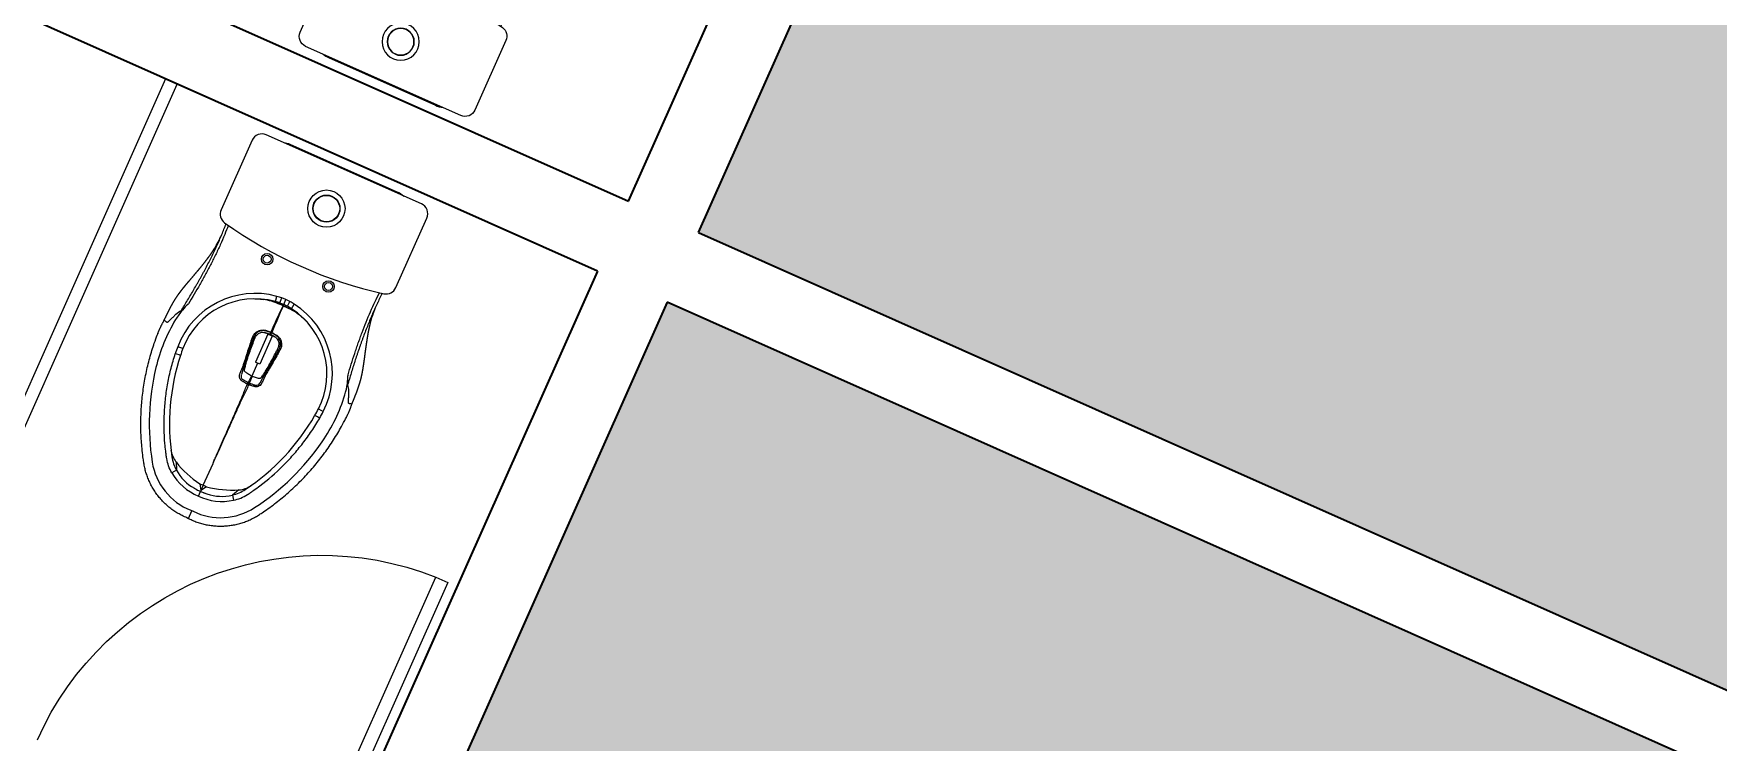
# Model space of a CAD drawing. Header units: millimetres. Extents: x 525387 to 527545, y 2235066 to 2235448.
# Drawn here: x 525573.568 to 525576.873, y 2235269.034 to 2235270.424 of the extents above; entities that cross this region are included whole.
import ezdxf

# ---------------------------------------------------------------- set-up
doc = ezdxf.new("R2010")
doc.units = ezdxf.units.MM
doc.layers.add('jardin', color=72, linetype='Continuous', lineweight=5)
doc.layers.add('muro', color=5, linetype='Continuous', lineweight=35)
for name, color, linetype in [('muebles', 2, 'Continuous'), ('MUEBLES FIJOS', 2, 'Continuous'), ('PISOS', 7, 'Continuous'), ('ventanas', 3, 'Continuous')]:
    doc.layers.add(name, color=color, linetype=linetype)

# ---------------------------------------------------------------- blocks, each defined once
blk = doc.blocks.new('XR-PE-N1 TLFAI QRO$0$WC-BOLMEN-PLANTA')
for p, q in [((-0.0254, -0.099), (-0.026, -0.099)), ((0.0256, -0.099), (0.0261, -0.099)), ((-0.026, -0.1095), (-0.0254, -0.1095)), ((0.0261, -0.1095), (0.0256, -0.1095)), ((-0.0171, -0.3116), (-0.0186, -0.3011)), ((-0.0092, -0.3132), (-0.0171, -0.3116)), ((0.0001, -0.3132), (-0.0092, -0.3132)), ((-0.0079, -0.3105), (-0.0087, -0.3)), ((0.0001, -0.3132), (-0.0079, -0.3105)), ((0.0001, -0.3102), (0.0001, -0.2995)), ((0.0001, -0.3102), (0.0001, -0.3132)), ((0.0001, -0.3132), (0.008, -0.3105)), ((0.0001, -0.3132), (0.0093, -0.3132)), ((0.008, -0.3105), (0.0088, -0.3)), ((0.0093, -0.3132), (0.0172, -0.3116)), ((0.0172, -0.3116), (0.0187, -0.3011)), ((-0.0047, -0.3748), (-0.0027, -0.3746)), ((-0.0047, -0.3762), (-0.0047, -0.3748)), ((0.0048, -0.3762), (-0.0047, -0.3762)), ((-0.0047, -0.3763), (-0.0047, -0.436)), ((-0.0002, -0.3743), (-0.0027, -0.3746)), ((-0.0027, -0.3746), (-0.0027, -0.3746)), ((-0.0009, -0.3708), (-0.0011, -0.3709)), ((-0.001, -0.3699), (-0.0009, -0.3699)), ((-0.0002, -0.3743), (0.0003, -0.3743)), ((0.0028, -0.3746), (0.0003, -0.3743)), ((0.001, -0.3699), (0.0012, -0.3699)), ((0.0013, -0.3709), (0.001, -0.3708)), ((0.0029, -0.3746), (0.0028, -0.3746)), ((0.0029, -0.3746), (0.0048, -0.3748)), ((0.0048, -0.3762), (0.0048, -0.3748)), ((0.0048, -0.3763), (0.0048, -0.436)), ((0.0048, -0.436), (-0.0047, -0.436)), ((0.0001, -0.436), (0.0001, -0.464)), ((-0.1456, -0.4698), (-0.1562, -0.4704)), ((-0.1456, -0.4698), (-0.1456, -0.4698)), ((-0.1456, -0.4698), (-0.1456, -0.4698)), ((-0.0023, -0.4784), (-0.001, -0.4785)), ((-0.001, -0.4821), (-0.0016, -0.482)), ((0.0011, -0.4785), (0.0025, -0.4784)), ((0.0017, -0.482), (0.0011, -0.4821)), ((0.1446, -0.4839), (0.1446, -0.4839)), ((0.1457, -0.4698), (0.1457, -0.4698)), ((0.1457, -0.4698), (0.1563, -0.4704)), ((0.1457, -0.4698), (0.1457, -0.4698)), ((0.0001, -0.6985), (0.0001, -0.6514)), ((-0.0673, -0.6784), (-0.06, -0.6927)), ((-0.06, -0.6927), (-0.0662, -0.7012)), ((0.0675, -0.6784), (0.0601, -0.6927)), ((0.0601, -0.6927), (0.0664, -0.7012)), ((-0.007, -0.6985), (0.0001, -0.7098)), ((-0.007, -0.6985), (0.0001, -0.6985)), ((0.0001, -0.6985), (0.0001, -0.7098)), ((0.0072, -0.6985), (0.0001, -0.6985)), ((0.0072, -0.6985), (0.0001, -0.7098)), ((0.0001, -0.7098), (0.0001, -0.7117)), ((0.0001, -0.7218), (0.0001, -0.7117)), ((0.0001, -0.7697), (0.0001, -0.7533))]:
    blk.add_line(p, q)
blk.add_lwpolyline([(0.1667, -0.02), (-0.1667, -0.02, 0.413387), (-0.1876, -0.0409), (-0.1876, -0.1905, 0.356654), (-0.171, -0.2109, 0.100636), (0.1711, -0.2109, 0.356516), (0.1877, -0.1905), (0.1877, -0.0409, 0.415081)], format="xyb", close=True)
for points in [[(-0.1288, -0.02, -0.066495), (-0.1169, -0.0179), (0.113, -0.0179, -0.088429), (0.1289, -0.02)], [(0.1552, -0.485, 0.011317), (0.1563, -0.4704, 0.387101), (0.0187, -0.3011, 0.013621), (0.0088, -0.3), (0.0001, -0.2995), (-0.0087, -0.3, 0.013621), (-0.0186, -0.3011, 0.387101), (-0.1562, -0.4704, 0.011317), (-0.155, -0.485)], [(0.1457, -0.4698, 0.386748), (0.0172, -0.3116)]]:
    blk.add_lwpolyline(points, format="xyb")
for centre, radius in [((0.0001, -0.1042), 0.0365), ((0.0001, -0.1042), 0.0266), ((0.0001, -0.1042), 0.026), ((-0.0658, -0.2422), 0.0112), ((0.066, -0.2422), 0.0112), ((-0.0658, -0.2422), 0.00767), ((0.066, -0.2422), 0.00767)]:
    blk.add_circle(centre, radius)
for centre, radius, start, end in [((-0.3577, -0.238), 0.191, 352.6608, 1.9892), ((0.357, -0.238), 0.1902, 180.3084, 187.357), ((0.357, -0.238), 0.1902, 178.0076, 178.3938), ((0.0056, -0.4613), 0.1514, 98.6327, 183.2082), ((-0.0092, -0.4337), 0.1204, 90, 104.7545), ((0.0059, -0.4721), 0.1621, 94.8594, 98.1547), ((0.0018, -0.4302), 0.12, 90.851, 94.6362), ((-7.4242, -0.212), 7.4248, 358.78118, 359.21932), ((-0.0017, -0.4302), 0.12, 85.3638, 89.149), ((7.4243, -0.212), 7.4248, 180.78031, 181.21882), ((-0.0058, -0.4721), 0.1621, 81.8453, 85.1406), ((0.0093, -0.4337), 0.1204, 75.2459, 90), ((-0.0399, -0.4409), 0.1429, 157.0186, 163.8335), ((-0.0686, -0.3974), 0.0413, 4.564, 6.0134), ((4.0979, -0.0243), 4.1418, 185.1226, 186.1701), ((0.0001, -0.3764), 0.00654, 81.8012, 98.1988), ((0.0985, -0.3533), 0.1009, 190.0345, 192.0312), ((0.0001, -0.3788), 0.00802, 83.3196, 96.6804), ((-0.0983, -0.3533), 0.1009, 347.9688, 349.9655), ((-4.0545, -0.0286), 4.0984, 353.8244, 354.883), ((0.0687, -0.3974), 0.0413, 173.9866, 175.436), ((0.04, -0.4409), 0.1429, 16.1665, 22.9814), ((0.1506, -0.4644), 0.3348, 172.9595, 190.4916), ((-0.0398, -0.4409), 0.1429, 163.8324, 172.9595), ((0.04, -0.4409), 0.1429, 7.0405, 16.1676), ((-0.1505, -0.4644), 0.3348, 349.5084, 7.0405), ((-0.2014, -0.4333), 0.000405, 245.7609, 248.4178), ((0.2015, -0.4333), 0.000405, 291.5822, 294.2391), ((-0.1062, -0.9053), 0.4231, 95.1813, 96.6239), ((0.168, -0.4518), 0.314, 183.2759, 185.8632), ((0.2884, -0.4388), 0.4352, 185.9462, 212.4877), ((-0.0226, -0.4643), 0.000874, 177.5299, 185.3559), ((0.5527, -0.4812), 0.5537, 178.2435, 179.7223), ((0.0001, -0.4699), 0.00872, 262.9924, 277.0076), ((0.0001, -0.4784), 0.00387, 254.6943, 285.3057), ((-0.0006, -0.4632), 0.00107, 263.4365, 309.8712), ((0.0008, -0.4632), 0.00107, 230.1288, 276.5635), ((-0.5526, -0.4812), 0.5537, 0.2777, 1.7565), ((0.0228, -0.4643), 0.000874, 354.6441, 2.4701), ((-0.2883, -0.4388), 0.4352, 327.5123, 354.0538), ((-0.1678, -0.4518), 0.314, 354.1368, 356.7241), ((0.1064, -0.9053), 0.4231, 83.3761, 84.8187), ((0.2884, -0.4389), 0.4749, 190.4916, 213.0094), ((-0.2883, -0.4389), 0.4749, 326.9906, 349.5084), ((-0.0447, -0.6358), 0.0483, 211.4586, 242.0451), ((0.0448, -0.6358), 0.0483, 297.9549, 328.5847), ((-0.0128, -0.6303), 0.0783, 212.6694, 232.8909), ((0.0226, -0.509), 0.1918, 242.0447, 261.1157), ((-0.0058, -0.6227), 0.0886, 232.2656, 265.0335), ((-0.0225, -0.509), 0.1918, 278.8843, 297.9553), ((0.0059, -0.6227), 0.0886, 274.9692, 307.7317), ((0.0129, -0.6303), 0.0783, 307.1091, 327.3306), ((-0.0071, -0.6308), 0.1226, 213.0094, 272.1861), ((-0.0024, -0.6128), 0.109, 234.1381, 271.274), ((0.2711, 3.0695), 3.7911, 265.6956, 265.7732), ((0.0009, -0.5936), 0.1181, 265.4841, 269.5711), ((0.0025, -0.6128), 0.109, 268.726, 305.8619), ((-0.0008, -0.5936), 0.1181, 270.4289, 274.5159), ((0.0072, -0.6308), 0.1226, 267.8139, 326.9906), ((-0.2709, 3.0695), 3.7911, 274.2268, 274.3044), ((0.0001, -0.8174), 0.0641, 90, 92.1861), ((0.0001, -0.8174), 0.0641, 87.8139, 90)]:
    blk.add_arc(centre, radius, start, end)
for centre, major_axis, ratio, start_param, end_param in [((-0.0017, -0.368), (0.0003, -0.00329), 0.175516, 0.517002, 0.934789), ((-0.0014, -0.368), (0.00042, -0.00328), 0.112993, 0.515813, 0.92953), ((0.0015, -0.368), (-0.00042, -0.00328), 0.112993, -0.92953, -0.515813), ((0.0018, -0.368), (-0.0003, -0.00329), 0.175516, -0.934789, -0.517002), ((0.0018, -0.4817), (-0.00051, 0.00327), 0.239512, 0.248774, 1.669239), ((0.0029, -0.4815), (-0.00018, 0.0033), 0.371387, 0.262858, 1.681654)]:
    blk.add_ellipse(centre, major_axis=major_axis, ratio=ratio, start_param=start_param, end_param=end_param)
for points, degree, knots in [([(-0.1169, -0.0179), (-0.1169, -0.0179), (-0.1169, -0.0179), (-0.1169, -0.018), (-0.1169, -0.0181), (-0.1169, -0.0182), (-0.1169, -0.0183), (-0.1169, -0.0185), (-0.1169, -0.0187), (-0.1169, -0.0192), (-0.1168, -0.0195), (-0.1168, -0.0199), (-0.1168, -0.0199), (-0.1168, -0.0199)], 3, [0, 0, 0, 0, 0.125, 0.125, 0.1875, 0.1875, 0.25, 0.25, 0.375, 0.375, 0.5, 0.5, 0.5168859, 0.5168859, 0.5168859, 0.5168859]), ([(0.1131, -0.0199), (0.1131, -0.0199), (0.1131, -0.0199), (0.1131, -0.0195), (0.1131, -0.0192), (0.113, -0.0187), (0.113, -0.0185), (0.113, -0.0183), (0.113, -0.0182), (0.113, -0.0181), (0.113, -0.018), (0.113, -0.0179), (0.113, -0.0179), (0.113, -0.0179)], 3, [0.4831141, 0.4831141, 0.4831141, 0.4831141, 0.5, 0.5, 0.625, 0.625, 0.75, 0.75, 0.8125, 0.8125, 0.875, 0.875, 1, 1, 1, 1]), ([(-0.1788, -0.4034), (-0.1776, -0.3954), (-0.1766, -0.3874), (-0.1746, -0.3713), (-0.1736, -0.3633), (-0.1724, -0.3513), (-0.1719, -0.3473), (-0.1714, -0.3412), (-0.1712, -0.3392), (-0.1708, -0.3352), (-0.1706, -0.3332), (-0.1703, -0.3292), (-0.1701, -0.3272), (-0.1698, -0.3231), (-0.1696, -0.3211), (-0.1693, -0.3171), (-0.1692, -0.3151), (-0.1689, -0.3111), (-0.1687, -0.309), (-0.1683, -0.303), (-0.1681, -0.299), (-0.1677, -0.2909), (-0.1675, -0.2869), (-0.1671, -0.2788), (-0.167, -0.2747), (-0.1668, -0.2667), (-0.1667, -0.2626), (-0.1665, -0.2505), (-0.1665, -0.2424), (-0.1669, -0.2267), (-0.1672, -0.2191), (-0.1677, -0.2115)], 3, [0, 0, 0, 0, 0.125, 0.125, 0.25, 0.25, 0.3125, 0.3125, 0.34375, 0.34375, 0.375, 0.375, 0.40625, 0.40625, 0.4375, 0.4375, 0.46875, 0.46875, 0.5, 0.5, 0.5625, 0.5625, 0.625, 0.625, 0.6875, 0.6875, 0.75, 0.75, 0.875, 0.875, 0.9929148, 0.9929148, 0.9929148, 0.9929148]), ([(-0.1623, -0.2126), (-0.1619, -0.219), (-0.1617, -0.2255), (-0.1613, -0.2393), (-0.1612, -0.2466), (-0.1613, -0.2612), (-0.1615, -0.2686), (-0.162, -0.2832), (-0.1624, -0.2905), (-0.163, -0.3014), (-0.1633, -0.3051), (-0.1638, -0.3124), (-0.1641, -0.316), (-0.1647, -0.3233), (-0.165, -0.3269), (-0.1656, -0.3342), (-0.166, -0.3379), (-0.1678, -0.3561), (-0.1695, -0.3706), (-0.1714, -0.3851)], 3, [0.0139863, 0.0139863, 0.0139863, 0.0139863, 0.125, 0.125, 0.25, 0.25, 0.375, 0.375, 0.5, 0.5, 0.5625, 0.5625, 0.625, 0.625, 0.6875, 0.6875, 0.75, 0.75, 1, 1, 1, 1]), ([(0.1715, -0.3851), (0.1696, -0.3706), (0.1679, -0.3561), (0.1661, -0.3379), (0.1658, -0.3342), (0.1651, -0.3269), (0.1648, -0.3233), (0.1642, -0.316), (0.1639, -0.3124), (0.1634, -0.3051), (0.1632, -0.3014), (0.1625, -0.2905), (0.1622, -0.2832), (0.1616, -0.2686), (0.1615, -0.2612), (0.1614, -0.2466), (0.1614, -0.2393), (0.1618, -0.2255), (0.1621, -0.219), (0.1624, -0.2124)], 3, [0, 0, 0, 0, 0.25, 0.25, 0.3125, 0.3125, 0.375, 0.375, 0.4375, 0.4375, 0.5, 0.5, 0.625, 0.625, 0.75, 0.75, 0.875, 0.875, 0.9867119, 0.9867119, 0.9867119, 0.9867119]), ([(0.1678, -0.2115), (0.1673, -0.2191), (0.167, -0.2267), (0.1667, -0.2424), (0.1666, -0.2505), (0.1668, -0.2626), (0.1669, -0.2666), (0.1671, -0.2747), (0.1673, -0.2787), (0.1676, -0.2868), (0.1678, -0.2908), (0.1682, -0.2989), (0.1685, -0.3029), (0.1689, -0.309), (0.169, -0.311), (0.1693, -0.315), (0.1694, -0.3171), (0.1697, -0.3211), (0.1699, -0.3231), (0.1702, -0.3271), (0.1704, -0.3291), (0.1708, -0.3332), (0.1709, -0.3352), (0.1713, -0.3392), (0.1715, -0.3412), (0.1721, -0.3472), (0.1725, -0.3513), (0.1738, -0.3633), (0.1747, -0.3713), (0.1767, -0.3874), (0.1778, -0.3954), (0.1789, -0.4034)], 3, [0.0068379, 0.0068379, 0.0068379, 0.0068379, 0.125, 0.125, 0.25, 0.25, 0.3125, 0.3125, 0.375, 0.375, 0.4375, 0.4375, 0.5, 0.5, 0.53125, 0.53125, 0.5625, 0.5625, 0.59375, 0.59375, 0.625, 0.625, 0.65625, 0.65625, 0.6875, 0.6875, 0.75, 0.75, 0.875, 0.875, 1, 1, 1, 1]), ([(-0.2016, -0.4337), (-0.2014, -0.4274), (-0.2013, -0.4224), (-0.2011, -0.417), (-0.2009, -0.4124), (-0.2006, -0.4077), (-0.2003, -0.4035), (-0.2, -0.3993), (-0.1996, -0.3954), (-0.1992, -0.3915), (-0.1987, -0.3878), (-0.1982, -0.3841), (-0.1975, -0.3805), (-0.1969, -0.3769), (-0.1961, -0.3731), (-0.1953, -0.3695), (-0.1943, -0.3655), (-0.1934, -0.3617), (-0.1922, -0.3574), (-0.1911, -0.3533), (-0.1897, -0.3484), (-0.189, -0.3462), (-0.1882, -0.3435), (-0.1877, -0.3416), (-0.1868, -0.3385), (-0.186, -0.3358), (-0.1852, -0.3332), (-0.1844, -0.3305), (-0.1836, -0.3278), (-0.1818, -0.3215), (-0.1803, -0.3165), (-0.1786, -0.3102), (-0.1771, -0.3047), (-0.1755, -0.2985), (-0.1741, -0.2928), (-0.1726, -0.2865), (-0.1714, -0.2808), (-0.1702, -0.2747), (-0.1693, -0.2691), (-0.1687, -0.2657), (-0.1683, -0.2624)], 2, [0, 0, 0, 0.0433509, 0.0433509, 0.0867025, 0.0867025, 0.1300541, 0.1300541, 0.1734057, 0.1734057, 0.2167573, 0.2167573, 0.2601088, 0.2601088, 0.3034604, 0.3034604, 0.346812, 0.346812, 0.3901636, 0.3901636, 0.4335152, 0.4335152, 0.4551909, 0.4551909, 0.4768667, 0.4768667, 0.4985425, 0.4985425, 0.5202183, 0.5202183, 0.5635699, 0.5635699, 0.6069215, 0.6069215, 0.6502731, 0.6502731, 0.6936246, 0.6936246, 0.7369762, 0.7369762, 0.7621848, 0.7621848, 0.7621848]), ([(0.2017, -0.4337), (0.2016, -0.4274), (0.2014, -0.4224), (0.2012, -0.417), (0.201, -0.4124), (0.2008, -0.4077), (0.2005, -0.4035), (0.2001, -0.3993), (0.1997, -0.3954), (0.1993, -0.3915), (0.1988, -0.3878), (0.1983, -0.3841), (0.1977, -0.3805), (0.197, -0.3769), (0.1962, -0.3731), (0.1954, -0.3695), (0.1944, -0.3655), (0.1935, -0.3617), (0.1923, -0.3574), (0.1912, -0.3533), (0.1898, -0.3484), (0.1892, -0.3462), (0.1884, -0.3435), (0.1878, -0.3416), (0.1869, -0.3385), (0.1861, -0.3358), (0.1853, -0.3332), (0.1845, -0.3305), (0.1837, -0.3278), (0.1819, -0.3215), (0.1805, -0.3165), (0.1787, -0.3102), (0.1773, -0.3047), (0.1756, -0.2985), (0.1742, -0.2928), (0.1727, -0.2865), (0.1716, -0.2808), (0.1703, -0.2747), (0.1694, -0.2691), (0.1688, -0.2657), (0.1684, -0.2624)], 2, [0, 0, 0, 0.0433509, 0.0433509, 0.0867025, 0.0867025, 0.1300541, 0.1300541, 0.1734057, 0.1734057, 0.2167573, 0.2167573, 0.2601088, 0.2601088, 0.3034604, 0.3034604, 0.346812, 0.346812, 0.3901636, 0.3901636, 0.4335152, 0.4335152, 0.4551909, 0.4551909, 0.4768667, 0.4768667, 0.4985425, 0.4985425, 0.5202183, 0.5202183, 0.5635699, 0.5635699, 0.6069215, 0.6069215, 0.6502731, 0.6502731, 0.6936246, 0.6936246, 0.7369762, 0.7369762, 0.7621844, 0.7621844, 0.7621844]), ([(-0.0562, -0.3229), (-0.0556, -0.3227), (-0.0546, -0.3222), (-0.0532, -0.3217), (-0.0518, -0.3211), (-0.0499, -0.3204), (-0.0473, -0.3195), (-0.0438, -0.3183), (-0.0414, -0.3176), (-0.0398, -0.3172)], 3, [0.8798682, 0.8798682, 0.8798682, 0.8798682, 0.890957, 0.9004041, 0.9091875, 0.9229707, 0.9427097, 0.9683911, 1, 1, 1, 1]), ([(0.0399, -0.3172), (0.0414, -0.3176), (0.0435, -0.3182), (0.0468, -0.3193), (0.0495, -0.3202), (0.0519, -0.3211), (0.0542, -0.322), (0.0557, -0.3226), (0.0565, -0.323)], 3, [0, 0, 0, 0, 0.0307287, 0.0557896, 0.0752069, 0.090826, 0.1057082, 0.1219501, 0.1219501, 0.1219501, 0.1219501]), ([(-0.1714, -0.3851), (-0.172, -0.3866), (-0.1727, -0.3882), (-0.174, -0.3913), (-0.1746, -0.3929), (-0.1755, -0.3952), (-0.1758, -0.396), (-0.1764, -0.3975), (-0.1767, -0.3983), (-0.1772, -0.3998), (-0.1775, -0.4006), (-0.178, -0.4017), (-0.1781, -0.4021), (-0.1784, -0.4026), (-0.1784, -0.4028), (-0.1786, -0.4031), (-0.1787, -0.4033), (-0.1788, -0.4034)], 3, [0, 0, 0, 0, 0.25, 0.25, 0.5, 0.5, 0.625, 0.625, 0.75, 0.75, 0.875, 0.875, 0.9375, 0.9375, 0.96875, 0.96875, 1, 1, 1, 1]), ([(-0.0235, -0.4643), (-0.0236, -0.4621), (-0.0236, -0.46), (-0.0237, -0.4557), (-0.0237, -0.4535), (-0.024, -0.4489), (-0.0243, -0.4465), (-0.0247, -0.4416), (-0.025, -0.4391), (-0.0258, -0.4318), (-0.0264, -0.4269), (-0.0274, -0.4172), (-0.0279, -0.4125), (-0.0286, -0.4055), (-0.0289, -0.4032), (-0.0292, -0.3998), (-0.0293, -0.3987), (-0.0295, -0.3964), (-0.0297, -0.3953), (-0.0299, -0.3919), (-0.0298, -0.3896), (-0.0287, -0.3851), (-0.0278, -0.383), (-0.026, -0.38), (-0.0253, -0.379), (-0.0237, -0.3772), (-0.0228, -0.3763), (-0.021, -0.3748), (-0.0199, -0.3741), (-0.0178, -0.3729), (-0.0167, -0.3724), (-0.0144, -0.3715), (-0.0131, -0.3712), (-0.0107, -0.3708), (-0.0095, -0.3707), (-0.0059, -0.3704), (-0.0034, -0.3701), (-0.001, -0.3699)], 3, [0, 0, 0, 0, 0.0625, 0.0625, 0.125, 0.125, 0.1875, 0.1875, 0.25, 0.25, 0.375, 0.375, 0.5, 0.5, 0.5625, 0.5625, 0.59375, 0.59375, 0.625, 0.625, 0.6875, 0.6875, 0.75, 0.75, 0.78125, 0.78125, 0.8125, 0.8125, 0.84375, 0.84375, 0.875, 0.875, 0.90625, 0.90625, 0.9375, 0.9375, 1, 1, 1, 1]), ([(-0.0011, -0.3709), (-0.0028, -0.3711), (-0.0045, -0.3713), (-0.007, -0.3715), (-0.0078, -0.3716), (-0.0095, -0.3718), (-0.0103, -0.3719), (-0.0119, -0.3721), (-0.0128, -0.3723), (-0.0144, -0.3728), (-0.0152, -0.3731), (-0.0176, -0.3742), (-0.019, -0.375), (-0.0217, -0.3772), (-0.0228, -0.3784), (-0.0248, -0.381), (-0.0256, -0.3825), (-0.0268, -0.3854), (-0.0272, -0.387), (-0.0275, -0.3893), (-0.0276, -0.3901), (-0.0276, -0.3912), (-0.0276, -0.3916), (-0.0276, -0.3924), (-0.0275, -0.3927), (-0.0275, -0.3931)], 3, [0, 0, 0, 0, 0.125, 0.125, 0.1875, 0.1875, 0.25, 0.25, 0.3125, 0.3125, 0.375, 0.375, 0.5, 0.5, 0.625, 0.625, 0.75, 0.75, 0.875, 0.875, 0.9375, 0.9375, 0.96875, 0.96875, 1, 1, 1, 1]), ([(-0.0007, -0.4642), (-0.0021, -0.464), (-0.0035, -0.4639), (-0.0063, -0.4635), (-0.0077, -0.4633), (-0.0104, -0.4629), (-0.0118, -0.4627), (-0.0138, -0.4622), (-0.0145, -0.4621), (-0.0158, -0.4616), (-0.0164, -0.4612), (-0.0173, -0.4602), (-0.0177, -0.4596), (-0.018, -0.4587), (-0.0181, -0.4583), (-0.0182, -0.4577), (-0.0183, -0.4574), (-0.0186, -0.4557), (-0.0189, -0.4545), (-0.0197, -0.4506), (-0.0201, -0.4481), (-0.0212, -0.4407), (-0.0217, -0.4359), (-0.0225, -0.4266), (-0.0229, -0.4221), (-0.0234, -0.4154), (-0.0235, -0.4131), (-0.0238, -0.4086), (-0.0239, -0.4064), (-0.0242, -0.4019), (-0.0243, -0.3996), (-0.0245, -0.3962), (-0.0245, -0.3951), (-0.0246, -0.3928), (-0.0247, -0.3917), (-0.0245, -0.3883), (-0.0239, -0.3861), (-0.0219, -0.382), (-0.0204, -0.38), (-0.0173, -0.3777), (-0.0162, -0.3771), (-0.0137, -0.376), (-0.0124, -0.3757), (-0.0103, -0.3754), (-0.0096, -0.3753), (-0.0083, -0.3751), (-0.0076, -0.3751), (-0.0055, -0.3748), (-0.0041, -0.3747), (-0.0027, -0.3746)], 3, [0, 0, 0, 0, 0.03125, 0.03125, 0.0625, 0.0625, 0.09375, 0.09375, 0.109375, 0.109375, 0.125, 0.125, 0.140625, 0.140625, 0.148437, 0.148437, 0.15625, 0.15625, 0.1875, 0.1875, 0.25, 0.25, 0.375, 0.375, 0.5, 0.5, 0.5625, 0.5625, 0.625, 0.625, 0.6875, 0.6875, 0.71875, 0.71875, 0.75, 0.75, 0.8125, 0.8125, 0.875, 0.875, 0.90625, 0.90625, 0.9375, 0.9375, 0.953125, 0.953125, 0.96875, 0.96875, 1, 1, 1, 1]), ([(-0.0104, -0.3754), (-0.0091, -0.3752), (-0.0071, -0.375), (-0.0054, -0.3749), (-0.0047, -0.3748)], 3, [0.8014449, 0.8014449, 0.8014449, 0.8014449, 0.9375114, 1, 1, 1, 1]), ([(0.0009, -0.4642), (0.0022, -0.464), (0.0036, -0.4639), (0.0064, -0.4635), (0.0078, -0.4633), (0.0105, -0.4629), (0.0119, -0.4627), (0.0139, -0.4622), (0.0146, -0.4621), (0.0159, -0.4616), (0.0165, -0.4612), (0.0174, -0.4602), (0.0178, -0.4596), (0.0181, -0.4587), (0.0182, -0.4583), (0.0183, -0.4577), (0.0184, -0.4574), (0.0188, -0.4557), (0.019, -0.4545), (0.0198, -0.4506), (0.0202, -0.4481), (0.0213, -0.4407), (0.0218, -0.4359), (0.0227, -0.4266), (0.023, -0.4221), (0.0235, -0.4154), (0.0236, -0.4131), (0.0239, -0.4086), (0.024, -0.4064), (0.0243, -0.4019), (0.0244, -0.3996), (0.0246, -0.3962), (0.0246, -0.3951), (0.0247, -0.3928), (0.0248, -0.3917), (0.0246, -0.3883), (0.024, -0.3861), (0.022, -0.382), (0.0205, -0.38), (0.0174, -0.3777), (0.0163, -0.3771), (0.0138, -0.376), (0.0125, -0.3757), (0.0105, -0.3754), (0.0098, -0.3753), (0.0084, -0.3751), (0.0077, -0.3751), (0.0056, -0.3748), (0.0043, -0.3747), (0.0029, -0.3746)], 3, [0, 0, 0, 0, 0.03125, 0.03125, 0.0625, 0.0625, 0.09375, 0.09375, 0.109375, 0.109375, 0.125, 0.125, 0.140625, 0.140625, 0.148437, 0.148437, 0.15625, 0.15625, 0.1875, 0.1875, 0.25, 0.25, 0.375, 0.375, 0.5, 0.5, 0.5625, 0.5625, 0.625, 0.625, 0.6875, 0.6875, 0.71875, 0.71875, 0.75, 0.75, 0.8125, 0.8125, 0.875, 0.875, 0.90625, 0.90625, 0.9375, 0.9375, 0.953125, 0.953125, 0.96875, 0.96875, 1, 1, 1, 1]), ([(0.0012, -0.3699), (0.0036, -0.3701), (0.006, -0.3704), (0.0096, -0.3707), (0.0108, -0.3708), (0.0132, -0.3712), (0.0144, -0.3715), (0.0168, -0.3724), (0.0179, -0.3729), (0.02, -0.3741), (0.0211, -0.3748), (0.023, -0.3763), (0.0238, -0.3772), (0.0254, -0.379), (0.0261, -0.38), (0.028, -0.383), (0.0289, -0.3852), (0.0299, -0.3897), (0.03, -0.392), (0.0298, -0.3954), (0.0296, -0.3965), (0.0294, -0.3988), (0.0293, -0.3999), (0.029, -0.4033), (0.0287, -0.4056), (0.028, -0.4126), (0.0275, -0.4173), (0.0265, -0.427), (0.0259, -0.432), (0.0251, -0.4394), (0.0248, -0.4418), (0.0244, -0.4467), (0.0242, -0.4491), (0.0239, -0.4537), (0.0238, -0.4558), (0.0237, -0.46), (0.0237, -0.4621), (0.0236, -0.4643)], 3, [0, 0, 0, 0, 0.0625, 0.0625, 0.09375, 0.09375, 0.125, 0.125, 0.15625, 0.15625, 0.1875, 0.1875, 0.21875, 0.21875, 0.25, 0.25, 0.3125, 0.3125, 0.375, 0.375, 0.40625, 0.40625, 0.4375, 0.4375, 0.5, 0.5, 0.625, 0.625, 0.75, 0.75, 0.8125, 0.8125, 0.875, 0.875, 0.9375, 0.9375, 1, 1, 1, 1]), ([(0.0276, -0.3931), (0.0279, -0.3901), (0.0275, -0.3869), (0.0257, -0.3825), (0.0249, -0.3811), (0.023, -0.3784), (0.0219, -0.3772), (0.0193, -0.3751), (0.0178, -0.3742), (0.0147, -0.3728), (0.013, -0.3723), (0.0105, -0.3719), (0.0097, -0.3718), (0.008, -0.3716), (0.0071, -0.3715), (0.0046, -0.3713), (0.0029, -0.3711), (0.0013, -0.3709)], 3, [0, 0, 0, 0, 0.25, 0.25, 0.375, 0.375, 0.5, 0.5, 0.625, 0.625, 0.75, 0.75, 0.8125, 0.8125, 0.875, 0.875, 1, 1, 1, 1]), ([(0.0048, -0.3748), (0.0054, -0.3749), (0.0072, -0.375), (0.0099, -0.3753), (0.0121, -0.3756), (0.013, -0.3758)], 3, [0, 0, 0, 0, 0.0632414, 0.2157673, 0.3169243, 0.3169243, 0.3169243, 0.3169243]), ([(0.1789, -0.4034), (0.1788, -0.4033), (0.1787, -0.4031), (0.1786, -0.4028), (0.1785, -0.4026), (0.1783, -0.4021), (0.1781, -0.4017), (0.1777, -0.4006), (0.1774, -0.3998), (0.1768, -0.3983), (0.1765, -0.3975), (0.1759, -0.396), (0.1756, -0.3952), (0.1747, -0.3929), (0.1741, -0.3913), (0.1728, -0.3882), (0.1722, -0.3866), (0.1715, -0.3851)], 3, [0, 0, 0, 0, 0.03125, 0.03125, 0.0625, 0.0625, 0.125, 0.125, 0.25, 0.25, 0.375, 0.375, 0.5, 0.5, 0.75, 0.75, 1, 1, 1, 1]), ([(-0.1788, -0.4034), (-0.181, -0.4065), (-0.1832, -0.41), (-0.1862, -0.4159), (-0.1871, -0.4179), (-0.1885, -0.4213), (-0.1889, -0.4224), (-0.1898, -0.4247), (-0.1902, -0.4258), (-0.1911, -0.4281), (-0.1915, -0.4292), (-0.1923, -0.4315), (-0.1927, -0.4326), (-0.1934, -0.434), (-0.1936, -0.4345), (-0.1941, -0.435), (-0.1944, -0.4352), (-0.1951, -0.4355), (-0.1956, -0.4354), (-0.197, -0.4352), (-0.1979, -0.4349), (-0.1997, -0.4343), (-0.2006, -0.434), (-0.2015, -0.4337)], 3, [0, 0, 0, 0, 0.25, 0.25, 0.375, 0.375, 0.4375, 0.4375, 0.5, 0.5, 0.5625, 0.5625, 0.625, 0.625, 0.65625, 0.65625, 0.6875, 0.6875, 0.75, 0.75, 0.875, 0.875, 1, 1, 1, 1]), ([(0.1789, -0.4034), (0.1811, -0.4065), (0.1833, -0.41), (0.1863, -0.4159), (0.1872, -0.4179), (0.1886, -0.4213), (0.189, -0.4224), (0.1899, -0.4247), (0.1903, -0.4258), (0.1912, -0.4281), (0.1916, -0.4292), (0.1924, -0.4315), (0.1928, -0.4326), (0.1935, -0.434), (0.1938, -0.4345), (0.1942, -0.435), (0.1945, -0.4352), (0.1952, -0.4355), (0.1957, -0.4354), (0.1971, -0.4352), (0.198, -0.4349), (0.1998, -0.4343), (0.2008, -0.434), (0.2017, -0.4337)], 3, [0, 0, 0, 0, 0.25, 0.25, 0.375, 0.375, 0.4375, 0.4375, 0.5, 0.5, 0.5625, 0.5625, 0.625, 0.625, 0.65625, 0.65625, 0.6875, 0.6875, 0.75, 0.75, 0.875, 0.875, 1, 1, 1, 1]), ([(-0.0662, -0.7012), (-0.0702, -0.6982), (-0.0739, -0.695), (-0.0808, -0.6879), (-0.0839, -0.684), (-0.088, -0.6778), (-0.0893, -0.6757), (-0.092, -0.6714), (-0.0932, -0.6693), (-0.0971, -0.6629), (-0.0995, -0.6586), (-0.1115, -0.6368), (-0.12, -0.6188), (-0.1307, -0.5911), (-0.134, -0.5817), (-0.14, -0.5628), (-0.1426, -0.5532), (-0.1473, -0.534), (-0.1493, -0.5243), (-0.1526, -0.5048), (-0.154, -0.4949), (-0.155, -0.485)], 3, [0, 0, 0, 0, 0.0625, 0.0625, 0.125, 0.125, 0.15625, 0.15625, 0.1875, 0.1875, 0.25, 0.25, 0.5, 0.5, 0.625, 0.625, 0.75, 0.75, 0.875, 0.875, 1, 1, 1, 1]), ([(-0.0016, -0.482), (-0.0023, -0.482), (-0.0029, -0.4819), (-0.0043, -0.4817), (-0.005, -0.4817), (-0.0071, -0.4814), (-0.0085, -0.4812), (-0.0105, -0.481), (-0.0112, -0.4809), (-0.0126, -0.4807), (-0.0133, -0.4806), (-0.0153, -0.4802), (-0.0167, -0.4796), (-0.019, -0.4781), (-0.0201, -0.4771), (-0.0217, -0.4748), (-0.0223, -0.4735), (-0.0229, -0.4716), (-0.0231, -0.4709), (-0.0233, -0.4695), (-0.0233, -0.4689), (-0.0234, -0.4669), (-0.0235, -0.4656), (-0.0235, -0.4644)], 3, [0, 0, 0, 0, 0.0625, 0.0625, 0.125, 0.125, 0.25, 0.25, 0.3125, 0.3125, 0.375, 0.375, 0.5, 0.5, 0.625, 0.625, 0.75, 0.75, 0.8125, 0.8125, 0.875, 0.875, 1, 1, 1, 1]), ([(-0.0199, -0.4701), (-0.0197, -0.4717), (-0.0191, -0.4734), (-0.0168, -0.4761), (-0.0152, -0.4771), (-0.0129, -0.4775), (-0.0124, -0.4775), (-0.0115, -0.4776), (-0.011, -0.4777), (-0.0097, -0.4778), (-0.0087, -0.4779), (-0.0069, -0.478), (-0.006, -0.4781), (-0.0046, -0.4782), (-0.0041, -0.4782), (-0.0032, -0.4783), (-0.0028, -0.4783), (-0.0023, -0.4784)], 3, [0, 0, 0, 0, 0.25, 0.25, 0.5, 0.5, 0.5625, 0.5625, 0.625, 0.625, 0.75, 0.75, 0.875, 0.875, 0.9375, 0.9375, 1, 1, 1, 1]), ([(-0.0016, -0.482), (-0.0016, -0.4816), (-0.0016, -0.4812), (-0.0016, -0.4804), (-0.0016, -0.4801), (-0.0018, -0.4794), (-0.0019, -0.4791), (-0.0021, -0.4787), (-0.0022, -0.4785), (-0.0023, -0.4784)], 3, [0, 0, 0, 0, 0.25, 0.25, 0.5, 0.5, 0.75, 0.75, 1, 1, 1, 1]), ([(0.0001, -0.6514), (0.0001, -0.6507), (0.0001, -0.65), (0, -0.6485), (0, -0.6478), (0, -0.6456), (0, -0.6441), (0, -0.6397), (0, -0.6367), (-0.0001, -0.6275), (-0.0001, -0.6211), (-0.0002, -0.6081), (-0.0002, -0.6014), (-0.0003, -0.5876), (-0.0004, -0.5804), (-0.0004, -0.5659), (-0.0005, -0.5585), (-0.0005, -0.5436), (-0.0006, -0.536), (-0.0007, -0.5207), (-0.0007, -0.513), (-0.001, -0.5014), (-0.0012, -0.4975), (-0.0015, -0.4897), (-0.0017, -0.4858), (-0.0016, -0.482)], 3, [0, 0, 0, 0, 0.015625, 0.015625, 0.03125, 0.03125, 0.0625, 0.0625, 0.125, 0.125, 0.25, 0.25, 0.375, 0.375, 0.5, 0.5, 0.625, 0.625, 0.75, 0.75, 0.875, 0.875, 0.9375, 0.9375, 1, 1, 1, 1]), ([(-0.001, -0.4785), (-0.0009, -0.4786), (-0.0009, -0.4788), (-0.0008, -0.4793), (-0.0008, -0.4796), (-0.0007, -0.4802), (-0.0008, -0.4806), (-0.0008, -0.4813), (-0.0009, -0.4817), (-0.001, -0.4821)], 3, [0, 0, 0, 0, 0.25, 0.25, 0.5, 0.5, 0.75, 0.75, 1, 1, 1, 1]), ([(0.0001, -0.6514), (0.0001, -0.6507), (0.0001, -0.65), (0.0001, -0.6485), (0.0001, -0.6478), (0.0001, -0.6456), (0.0001, -0.6441), (0.0001, -0.6397), (0.0002, -0.6367), (0.0002, -0.6275), (0.0002, -0.6211), (0.0003, -0.6081), (0.0004, -0.6014), (0.0004, -0.5876), (0.0005, -0.5804), (0.0006, -0.5659), (0.0006, -0.5585), (0.0007, -0.5436), (0.0007, -0.536), (0.0008, -0.5207), (0.0009, -0.513), (0.0012, -0.5014), (0.0013, -0.4975), (0.0016, -0.4897), (0.0019, -0.4858), (0.0017, -0.482)], 3, [0, 0, 0, 0, 0.015625, 0.015625, 0.03125, 0.03125, 0.0625, 0.0625, 0.125, 0.125, 0.25, 0.25, 0.375, 0.375, 0.5, 0.5, 0.625, 0.625, 0.75, 0.75, 0.875, 0.875, 0.9375, 0.9375, 1, 1, 1, 1]), ([(0.0236, -0.4644), (0.0236, -0.4656), (0.0235, -0.4669), (0.0234, -0.4688), (0.0234, -0.4695), (0.0232, -0.4708), (0.0231, -0.4715), (0.0225, -0.4734), (0.0219, -0.4747), (0.0203, -0.477), (0.0193, -0.478), (0.0169, -0.4795), (0.0156, -0.4801), (0.0136, -0.4806), (0.0129, -0.4807), (0.0115, -0.4808), (0.0108, -0.4809), (0.0087, -0.4812), (0.0073, -0.4814), (0.0052, -0.4817), (0.0045, -0.4817), (0.0031, -0.4819), (0.0024, -0.482), (0.0017, -0.482)], 3, [0, 0, 0, 0, 0.125, 0.125, 0.1875, 0.1875, 0.25, 0.25, 0.375, 0.375, 0.5, 0.5, 0.625, 0.625, 0.6875, 0.6875, 0.75, 0.75, 0.875, 0.875, 0.9375, 0.9375, 1, 1, 1, 1]), ([(0.0025, -0.4784), (0.0033, -0.4783), (0.0042, -0.4782), (0.0061, -0.4781), (0.007, -0.478), (0.0088, -0.4779), (0.0098, -0.4778), (0.0111, -0.4777), (0.0116, -0.4776), (0.0125, -0.4775), (0.013, -0.4775), (0.0153, -0.4771), (0.0169, -0.4761), (0.0193, -0.4734), (0.0199, -0.4717), (0.02, -0.4701)], 3, [0, 0, 0, 0, 0.125, 0.125, 0.25, 0.25, 0.375, 0.375, 0.4375, 0.4375, 0.5, 0.5, 0.75, 0.75, 1, 1, 1, 1]), ([(0.0664, -0.7012), (0.0704, -0.6982), (0.0741, -0.695), (0.0809, -0.6879), (0.084, -0.684), (0.0882, -0.6778), (0.0895, -0.6757), (0.0921, -0.6714), (0.0934, -0.6693), (0.0972, -0.6629), (0.0997, -0.6586), (0.1117, -0.6368), (0.1201, -0.6188), (0.1309, -0.5911), (0.1342, -0.5817), (0.1401, -0.5628), (0.1427, -0.5532), (0.1474, -0.534), (0.1494, -0.5243), (0.1528, -0.5048), (0.1541, -0.4949), (0.1552, -0.485)], 3, [0, 0, 0, 0, 0.0625, 0.0625, 0.125, 0.125, 0.15625, 0.15625, 0.1875, 0.1875, 0.25, 0.25, 0.5, 0.5, 0.625, 0.625, 0.75, 0.75, 0.875, 0.875, 1, 1, 1, 1])]:
    blk.add_open_spline(points, degree=degree, knots=knots)
for points in [[(-0.0245, -0.3902), (-0.0245, -0.3898), (-0.0245, -0.3895), (-0.0245, -0.3892)], [(-0.02, -0.4695), (-0.0199, -0.4697), (-0.0199, -0.4699), (-0.0199, -0.4701)], [(0.02, -0.4701), (0.0201, -0.4699), (0.0201, -0.4697), (0.0201, -0.4695)]]:
    blk.add_open_spline(points, degree=3)
for points in [[(0.0001, -0.7697), (-0.0008, -0.7697), (-0.0018, -0.7698), (-0.0806, -0.7728), (-0.1237, -0.7066), (-0.1955, -0.596), (-0.2023, -0.4644), (-0.2024, -0.4633), (-0.2024, -0.4622), (-0.2031, -0.4479), (-0.2016, -0.4337)], [(0.0001, -0.7697), (0.001, -0.7697), (0.0019, -0.7698), (0.0808, -0.7728), (0.1238, -0.7066), (0.1956, -0.596), (0.2024, -0.4644), (0.2025, -0.4633), (0.2025, -0.4622), (0.2032, -0.4479), (0.2017, -0.4337)]]:
    blk.add_rational_spline(points, [1, 0.999818026965, 1, 0.869595072185, 1, 0.965853886877, 1, 0.999997543195, 1, 0.967732533505, 0.942184642856], degree=2, knots=[0, 0, 0, 0.004294, 0.004294, 0.328369, 0.328369, 0.929371, 0.929371, 0.934512, 0.934512, 1, 1, 1])
blk = doc.blocks.new('SALON')
at = {"layer": 'PISOS', "linetype": 'Continuous'}
h = blk.add_hatch(dxfattribs=at)
h.set_pattern_fill('ANGLE', color=41, scale=0.058, angle=180)
h.set_pattern_definition([(180, (252.1701, 220.48372), (-5e-17, -0.40513), [0.29464, -0.11049]), (270, (252.1701, 220.48372), (0.40513, -7e-17), [0.29464, -0.11049])])
h.paths.add_polyline_path([(0.35, 10.075), (0.075, 10.075), (0.0749, 7.725), (0.225, 7.725), (0.225, 7.575), (0.0749, 7.575), (0.0747, 5.225), (0.225, 5.225), (0.225, 5.075), (0.0747, 5.075), (0.0746, 2.725), (0.225, 2.725), (0.225, 2.575), (0.0746, 2.575), (0.0745, 0.225), (0.225, 0.225), (0.225, 0.075), (4.575, 0.075), (4.575, 0.225), (4.725, 0.225), (4.725, 0.075), (7.15, 0.0751), (7.15, 10.075), (11.15, 10.075), (11.1499, 0.075), (13.575, 0.075), (13.575, 0.225), (13.725, 0.225), (13.725, 0.075), (18.075, 0.075), (18.075, 0.225), (18.225, 0.225), (18.2251, 2.575), (18.075, 2.575), (18.075, 2.725), (18.2251, 2.725), (18.2253, 5.075), (18.075, 5.075), (18.075, 5.225), (18.2253, 5.225), (18.2254, 7.575), (18.075, 7.575), (18.075, 7.725), (18.2254, 7.725), (18.2255, 10.075), (17.95, 10.075), (17.95, 13.725), (16.15, 13.725), (16.15, 16.7), (14.95, 16.7), (14.95, 13.725), (14.8, 13.725), (14.8, 16.7), (13.6, 16.7), (13.6, 13.725), (9.52, 13.725), (9.52, 13.82), (7.72, 13.82), (7.72, 13.725), (4.425, 13.725), (4.425, 13.8), (1.675, 13.8), (1.675, 13.6), (0.35, 13.6)])
h.paths.add_polyline_path([(7.35, 12.225), (7.35, 12.525), (10.95, 12.525), (10.95, 12.225), (10.75, 12.225), (10.75, 12.375), (7.55, 12.375), (7.55, 12.225)], flags=16)
edge = h.paths.add_edge_path(flags=16)
edge.add_arc((5.2704, 8.925), 1.1504, 180, 540)
h.paths.add_polyline_path([(7.9559, 11.5964), (10.3519, 11.5866), (10.348, 10.6866), (7.952, 10.6964)], flags=16)
h.paths.add_polyline_path([(4.725, 10.225), (4.725, 10.075), (4.575, 10.075), (4.575, 10.225)], flags=16)
h.paths.add_polyline_path([(8.1238, 12.1009), (10.1345, 12.1009), (10.1345, 11.6215), (8.1238, 11.6215)], flags=16)
edge = h.paths.add_edge_path(flags=16)
edge.add_arc((2.0704, 11.325), 1.1504, 180, 540)
edge = h.paths.add_edge_path(flags=16)
edge.add_arc((2.0704, 8.225), 1.1504, 180, 540)
edge = h.paths.add_edge_path(flags=16)
edge.add_arc((5.2704, 5.825), 1.1504, 180, 540)
edge = h.paths.add_edge_path(flags=16)
edge.add_arc((13.0296, 8.925), 1.1504, 180, 540)
edge = h.paths.add_edge_path(flags=16)
edge.add_arc((2.0704, 5.125), 1.1504, 180, 540)
h.paths.add_polyline_path([(13.575, 10.225), (13.725, 10.225), (13.725, 10.075), (13.575, 10.075)], flags=16)
edge = h.paths.add_edge_path(flags=16)
edge.add_arc((5.2704, 2.725), 1.1504, 180, 540)
edge = h.paths.add_edge_path(flags=16)
edge.add_arc((13.0296, 5.825), 1.1504, 180, 540)
edge = h.paths.add_edge_path(flags=16)
edge.add_arc((16.2296, 11.325), 1.1504, 180, 540)
edge = h.paths.add_edge_path(flags=16)
edge.add_arc((2.0704, 2.025), 1.1504, 180, 540)
edge = h.paths.add_edge_path(flags=16)
edge.add_arc((16.2296, 8.225), 1.1504, 180, 540)
edge = h.paths.add_edge_path(flags=16)
edge.add_arc((13.0296, 2.725), 1.1504, 180, 540)
edge = h.paths.add_edge_path(flags=16)
edge.add_arc((16.2296, 5.125), 1.1504, 180, 540)
edge = h.paths.add_edge_path(flags=16)
edge.add_arc((16.2296, 2.025), 1.1504, 180, 540)
at = {"layer": 'muro', "linetype": 'Continuous'}
for p, q in [((14.8, 16.85), (14.8, 21.44)), ((14.95, 21.44), (14.95, 16.85)), ((14.8, 16.85), (13.45, 16.85)), ((14.95, 16.85), (16.3, 16.85)), ((14.8, 16.7), (13.45, 16.7)), ((14.8, 13.725), (14.8, 16.7)), ((14.95, 16.7), (16.3, 16.7)), ((14.95, 16.7), (14.95, 13.725))]:
    blk.add_line(p, q, dxfattribs=at)
at = {"layer": 'ventanas', "color": 2, "linetype": 'Continuous'}
blk.add_lwpolyline([(14.8, 17.7775), (13.5, 17.7775), (13.5, 17.515), (13.5254, 17.515), (13.5254, 17.7525), (14.8, 17.7525)], close=True, dxfattribs=at)
at = {"layer": 'ventanas', "color": 2}
blk.add_lwpolyline([(14.1227, 16.8954), (14.1227, 16.87), (13.5127, 16.87), (13.5127, 16.8954)], close=True, dxfattribs=at)
at = {"layer": 'ventanas', "color": 2, "extrusion": (0, 0, -1)}
blk.add_ellipse((13.5123, 16.869), major_axis=(0.432, -0.432), ratio=1, start_param=3.927626, end_param=5.454634, dxfattribs=at)
at = {"layer": 'MUEBLES FIJOS', "color": 8, "rotation": 270}
blk.add_blockref('XR-PE-N1 TLFAI QRO$0$WC-BOLMEN-PLANTA', (14.8, 17.3859), dxfattribs=at)
at = {"layer": 'MUEBLES FIJOS', "color": 8, "xscale": -1, "rotation": 90}
blk.add_blockref('XR-PE-N1 TLFAI QRO$0$WC-BOLMEN-PLANTA', (14.95, 17.3859), dxfattribs=at)

msp = doc.modelspace()

# ---------------------------------------------------------------- hatches: boundary and pattern name
at = {"layer": 'jardin'}
h = msp.add_hatch(dxfattribs=at)
h.set_pattern_fill('GRASS', color=72, scale=0.025)
h.set_pattern_definition([(90, (194.1935, -22.17156), (-0.449012806, 0.449012806), [0.1190625, -0.778963112]), (45, (194.1935, -22.17156), (-0.44901280605, 0.44901280605), [0.1190625, -0.5159375]), (135, (194.1935, -22.17156), (-0.44901280605, -0.44901280605), [0.1190625, -0.5159375])])
edge = h.paths.add_edge_path()
edge.add_line((525532.9686, 2235265.0188), (525533.3434, 2235265.9465))
edge.add_line((525533.3434, 2235265.9465), (525531.9063, 2235266.5272))
edge.add_line((525531.9063, 2235266.5272), (525534.1539, 2235272.0903))
edge.add_line((525534.1539, 2235272.0903), (525536.1937, 2235271.2661))
edge.add_line((525536.1937, 2235271.2661), (525536.5629, 2235272.1799))
edge.add_line((525536.5629, 2235272.1799), (525545.1663, 2235268.822))
edge.add_line((525545.1663, 2235268.822), (525547.3497, 2235274.8233))
edge.add_line((525547.3497, 2235274.8233), (525544.7314, 2235273.0153))
edge.add_line((525544.7314, 2235273.0153), (525543.2782, 2235272.6391))
edge.add_line((525543.2782, 2235272.6391), (525541.1485, 2235273.0905))
edge.add_line((525541.1485, 2235273.0905), (525539.9398, 2235273.7431))
edge.add_line((525539.9398, 2235273.7431), (525538.2111, 2235276))
edge.add_line((525538.2111, 2235276), (525537.3736, 2235277.5556))
edge.add_line((525537.3736, 2235277.5556), (525537.8291, 2235279.0423))
edge.add_line((525537.8291, 2235279.0423), (525538.5619, 2235280.9552))
edge.add_line((525538.5619, 2235280.9552), (525539.6832, 2235281.7585))
edge.add_line((525539.6832, 2235281.7585), (525542.158, 2235281.5278))
edge.add_line((525542.158, 2235281.5278), (525543.0626, 2235281.3979))
edge.add_line((525543.0626, 2235281.3979), (525544.2376, 2235281.5449))
edge.add_line((525544.2376, 2235281.5449), (525545.2389, 2235280.9379))
edge.add_line((525545.2389, 2235280.9379), (525545.3998, 2235280.5901))
edge.add_line((525545.3998, 2235280.5901), (525546.3509, 2235280.368))
edge.add_line((525546.3509, 2235280.368), (525547.6005, 2235279.7174))
edge.add_line((525547.6005, 2235279.7174), (525548.504, 2235277.9958))
edge.add_line((525548.504, 2235277.9958), (525549.4495, 2235280.5945))
edge.add_line((525549.4495, 2235280.5945), (525547.0342, 2235282.2236))
edge.add_arc((525553.4011, 2235290.1096), 10.1354, 170.28447, 231.08366, ccw=False)
edge.add_line((525543.411, 2235291.82), (525550.0209, 2235308.2455))
edge.add_arc((525555.83, 2235305.7559), 6.3201, 80.38193, 156.80092, ccw=False)
edge.add_line((525556.8859, 2235311.9872), (525568.066, 2235310.3094))
edge.add_line((525568.066, 2235310.3094), (525571.1006, 2235308.4459))
edge.add_line((525571.1006, 2235308.4459), (525574.6095, 2235309.2833))
edge.add_line((525574.6095, 2235309.2833), (525591.9766, 2235306.2801))
edge.add_line((525591.9766, 2235306.2801), (525597.5765, 2235303.8438))
edge.add_line((525597.5765, 2235303.8438), (525606.9182, 2235297.0372))
edge.add_line((525606.9182, 2235297.0372), (525607.4803, 2235296.5128))
edge.add_line((525607.4803, 2235296.5128), (525607.7314, 2235296.885))
edge.add_line((525607.7314, 2235296.885), (525605.0168, 2235299.3314))
edge.add_line((525605.0168, 2235299.3314), (525606.1572, 2235308.3159))
edge.add_line((525606.1572, 2235308.3159), (525587.9557, 2235310.6261))
edge.add_line((525587.9557, 2235310.6261), (525576.3833, 2235312.0949))
edge.add_line((525576.3833, 2235312.0949), (525549.9333, 2235316.0641))
edge.add_line((525549.9333, 2235316.0641), (525525.9452, 2235256.4529))
edge.add_line((525525.9452, 2235256.4529), (525533.227, 2235254.9793))
edge.add_arc((525533.8275, 2235265.5068), 10.5447, 266.73538, 327.7677)
edge.add_arc((525538.8623, 2235264.3453), 5.9166, 311.04114, 382.05613)
edge.add_line((525544.3459, 2235266.5671), (525544.7559, 2235267.694))
edge.add_line((525544.7559, 2235267.694), (525540.3056, 2235269.4309))
edge.add_line((525540.3056, 2235269.4309), (525538.1184, 2235264.0173))
edge.add_line((525538.1184, 2235264.0173), (525535.2209, 2235265.1879))
edge.add_line((525535.2209, 2235265.1879), (525534.8463, 2235264.2608))
edge.add_line((525534.8463, 2235264.2608), (525534.1129, 2235263.9494))
edge.add_arc((525532.2472, 2235263.0999), 2.05, -100.0348, 24.4824, ccw=False)
edge.add_line((525531.89, 2235261.0812), (525531.4886, 2235260.0878))
edge.add_arc((525530.6344, 2235259.1079), 1.3, -272.9179, 48.9179, ccw=False)
edge.add_line((525530.7005, 2235260.4062), (525531.1019, 2235261.3997))
edge.add_arc((525532.2472, 2235263.0999), 2.05, 69.3976, 236.0348, ccw=False)
h.paths.add_polyline_path([(525537.1375, 2235274.9369), (525536.482, 2235273.3143), (525534.9058, 2235273.9512), (525535.5613, 2235275.5737)], flags=16)
at = {"layer": 'PISOS'}
h = msp.add_hatch(dxfattribs=at)
h.set_pattern_fill('HONEY', color=9, scale=0.09)
h.set_pattern_definition([(0, (-1981.939, -211.1523), (0.428625, 0.24746675805), [0.28575, -0.5715]), (120, (-1981.939, -211.1523), (-0.428624999063, 0.247466759672), [0.28575, -0.5715]), (60, (-1981.939, -211.1523), (9.37e-10, 0.494933517722), [-0.5715, 0.28575])])
edge = h.paths.add_edge_path()
edge.add_line((525606.9532, 2235293.5879), (525607.2363, 2235294.0076))
edge.add_line((525607.2363, 2235294.0076), (525606.3479, 2235294.8365))
edge.add_line((525606.3479, 2235294.8365), (525605.8445, 2235294.0902))
edge.add_arc((525605.9721, 2235292.897), 1.2, 96.1049, 124.1824)
edge.add_line((525605.2979, 2235293.8897), (525594.7123, 2235301.6027))
edge.add_line((525594.7123, 2235301.6027), (525591.0525, 2235303.1949))
edge.add_line((525591.0525, 2235303.1949), (525575.1826, 2235305.9392))
edge.add_line((525575.1826, 2235305.9392), (525574.2029, 2235306.5408))
edge.add_line((525574.2029, 2235306.5408), (525573.5749, 2235305.5182))
edge.add_line((525573.5749, 2235305.5182), (525574.7511, 2235304.796))
edge.add_line((525574.7511, 2235304.796), (525577.9331, 2235304.2457))
edge.add_line((525577.9331, 2235304.2457), (525579.084, 2235298.8251))
edge.add_line((525579.084, 2235298.8251), (525578.0409, 2235296.4824))
edge.add_line((525578.0409, 2235296.4824), (525577.7984, 2235295.9377))
edge.add_line((525577.7984, 2235295.9377), (525576.9142, 2235295.4269))
edge.add_line((525576.9142, 2235295.4269), (525575.7266, 2235295.9557))
edge.add_line((525575.7266, 2235295.9557), (525574.6304, 2235296.4437))
edge.add_line((525574.6304, 2235296.4437), (525574.2236, 2235295.5302))
edge.add_line((525574.2236, 2235295.5302), (525575.3199, 2235295.0421))
edge.add_line((525575.3199, 2235295.0421), (525574.1302, 2235292.37))
edge.add_line((525574.1302, 2235292.37), (525575.2264, 2235291.8819))
edge.add_line((525575.2264, 2235291.8819), (525575.9362, 2235293.4761))
edge.add_line((525575.9362, 2235293.4761), (525578.7361, 2235295.0935))
edge.add_line((525578.7361, 2235295.0935), (525580.3387, 2235298.693))
edge.add_line((525580.3387, 2235298.693), (525579.2066, 2235304.0255))
edge.add_line((525579.2066, 2235304.0255), (525590.706, 2235302.037))
edge.add_line((525590.706, 2235302.037), (525594.1124, 2235300.555))
edge.add_line((525594.1124, 2235300.555), (525595.099, 2235299.8362))
edge.add_line((525595.099, 2235299.8362), (525590.2277, 2235288.8951))
edge.add_line((525590.2277, 2235288.8951), (525591.3239, 2235288.4071))
edge.add_line((525591.3239, 2235288.4071), (525593.5868, 2235293.4895))
edge.add_line((525593.5868, 2235293.4895), (525595.8714, 2235292.4724))
edge.add_line((525595.8714, 2235292.4724), (525596.2782, 2235293.3859))
edge.add_line((525596.2782, 2235293.3859), (525593.9935, 2235294.4031))
edge.add_line((525593.9935, 2235294.4031), (525596.0908, 2235299.1135))
edge.add_line((525596.0908, 2235299.1135), (525605.4887, 2235292.2659))
edge.add_arc((509013.4759, 2231769.0838), 16961.9486, 11.98231795, 11.98824039, ccw=False)
edge.add_line((525605.8528, 2235290.5508), (525603.4027, 2235285.0477))
edge.add_line((525603.4027, 2235285.0477), (525601.4294, 2235283.9078))
edge.add_line((525601.4294, 2235283.9078), (525602.7842, 2235283.3046))
edge.add_line((525602.7842, 2235283.3046), (525604.3404, 2235284.2036))
edge.add_line((525604.3404, 2235284.2036), (525604.4625, 2235284.4779))
edge.add_line((525604.4625, 2235284.4779), (525605.056, 2235284.2137))
edge.add_line((525605.056, 2235284.2137), (525605.4627, 2235285.1272))
edge.add_line((525605.4627, 2235285.1272), (525604.8693, 2235285.3914))
edge.add_line((525604.8693, 2235285.3914), (525607.1031, 2235290.4086))
edge.add_arc((525607.8525, 2235277.2828), 13.1473, 86.73205, 93.26795, ccw=False)
edge.add_line((525608.602, 2235290.4086), (525613.351, 2235285.9782))
edge.add_line((525613.351, 2235285.9782), (525616.8473, 2235282.5132))
edge.add_line((525616.8473, 2235282.5132), (525619.2713, 2235279.9549))
edge.add_line((525619.2713, 2235279.9549), (525608.9484, 2235276.5151))
edge.add_line((525608.9484, 2235276.5151), (525601.4684, 2235279.8437))
edge.add_line((525601.4684, 2235279.8437), (525600.9617, 2235278.7057))
edge.add_line((525600.9617, 2235278.7057), (525608.5465, 2235275.3304))
edge.add_line((525608.5465, 2235275.3304), (525609.4136, 2235272.728))
edge.add_line((525609.4136, 2235272.728), (525614.1572, 2235274.3087))
edge.add_line((525614.1572, 2235274.3087), (525613.3543, 2235276.7183))
edge.add_line((525613.3543, 2235276.7183), (525620.1822, 2235278.9935))
edge.add_line((525620.1822, 2235278.9935), (525621.7365, 2235277.3532))
edge.add_line((525621.7365, 2235277.3532), (525623.3735, 2235275.6254))
edge.add_line((525623.3735, 2235275.6254), (525624.6813, 2235274.1946))
edge.add_line((525624.6813, 2235274.1946), (525627.0728, 2235267.0177))
edge.add_line((525627.0728, 2235267.0177), (525631.6963, 2235268.5584))
edge.add_line((525631.6963, 2235268.5584), (525630.1965, 2235270.1414))
edge.add_arc((525634.9186, 2235276.5595), 7.9681, 218.7717, 233.65597, ccw=False)
edge.add_line((525628.7063, 2235271.5697), (525624.252, 2235276.4429))
edge.add_line((525624.252, 2235276.4429), (525622.6075, 2235278.1785))
edge.add_line((525622.6075, 2235278.1785), (525617.7054, 2235283.3522))
edge.add_line((525617.7054, 2235283.3522), (525614.1828, 2235286.8433))
edge.add_line((525614.1828, 2235286.8433), (525606.9532, 2235293.5879))

# ---------------------------------------------------------------- block references
at = {"layer": 'muebles', "rotation": 66}
msp.add_blockref('SALON', (525584.0477, 2235249.5843), dxfattribs=at)

doc.saveas('drawing.dxf')
